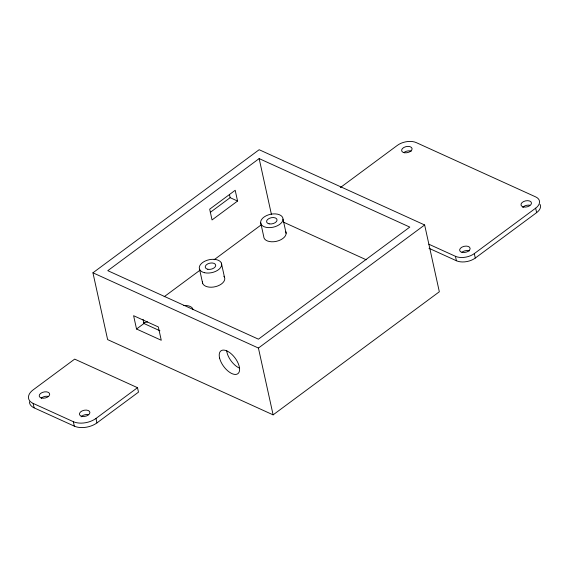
<?xml version="1.0" encoding="UTF-8"?>
<svg xmlns="http://www.w3.org/2000/svg" width="569" height="569" viewBox="0 0 569 569"><rect width="100%" height="100%" fill="white"/><g stroke="black" fill="none" stroke-linecap="round" stroke-linejoin="round"><path stroke-width="0.85" d="M92.939 272.8L259.158 149.718L424.645 224.968L439.332 291.769L273.113 414.858L107.626 339.608L92.939 272.8L258.426 348.05L273.113 414.858M259.151 158.595L107.79 270.673L258.433 339.174L409.794 227.095L259.151 158.595L271.406 214.335M210.295 212.365L230.139 197.671L237.558 201.049L212.045 219.94L209.677 209.186L235.196 190.288L237.558 201.049M164.164 296.741L199.861 270.303M214.136 259.734L261.256 224.84M136.532 329.01L161.262 340.255L158.338 326.955L133.601 315.703L136.532 329.01L143.957 323.505L159.917 330.767M340.362 187.578L397.432 145.323A13.549 7.845 -12.4 0 1 416.295 142.62L535.671 196.895A13.549 7.845 -12.4 0 1 535.657 208.176L536.638 212.628L475.286 258.056A13.549 7.845 -12.4 0 1 456.423 260.758L428.998 248.29M137.506 387.688L74.674 359.117L33.144 389.872A16.259 9.417 -12.4 0 0 33.13 403.4L73.344 421.686A16.259 9.417 -12.4 0 0 95.976 418.443L137.506 387.688L138.487 392.148L96.958 422.895A16.259 9.417 -12.4 0 1 74.319 426.138L34.112 407.859A16.259 9.417 -12.4 0 1 29.432 401.764M258.426 348.05L424.645 224.968M428.827 244.201L455.442 256.306A13.549 7.845 -12.4 0 0 474.304 253.603L535.657 208.176M283.248 222.038L366.223 259.77M474.304 253.603L475.286 258.056M455.442 256.306L456.423 260.758M283.021 219.15A11.38 6.593 -12.4 0 1 266.207 227.358A11.38 6.593 -12.4 0 1 266.221 215.758A11.38 6.593 -12.4 0 1 283.021 219.15L286.129 233.304M260.616 222.365L263.724 236.519A11.38 6.593 -12.4 0 0 276.385 241.341A11.38 6.593 -12.4 0 0 285.752 231.626M229.414 194.363L230.139 197.671M221.377 263.091L224.485 277.245M199.563 269.279L202.671 283.433M143.047 319.351L143.957 323.505M95.976 418.443L96.958 422.895M73.344 421.686L74.319 426.138M33.13 403.4L34.112 407.859M223.88 276.221A11.38 6.593 -12.4 0 1 215.658 286.62A11.38 6.593 -12.4 0 1 202.386 281.733M183.801 305.525A10.669 6.181 -12.4 0 1 193.083 309.451M147.527 321.862A12.803 7.418 -12.4 0 1 143.431 322.659M239.641 368.221A14.225 7.091 53.5 0 1 226.668 350.461M41.238 398.186A5.334 3.087 -12.4 0 1 48.593 396.508M81.104 416.835A5.334 3.087 -12.4 0 1 88.28 414.659M540.095 204.435A13.549 7.845 -12.4 0 1 536.638 212.628M403.805 152.634A5.334 3.087 -12.4 0 1 411.202 151.169M461.921 252.266A5.334 3.087 -12.4 0 1 469.333 250.915M522.669 207.429A5.334 3.087 -12.4 0 1 529.839 205.253M204.563 272.722A11.38 6.593 -12.4 0 0 221.668 264.784A11.38 6.593 -12.4 0 0 205.174 261.043A11.38 6.593 -12.4 0 0 204.563 272.722M219.598 358.121A14.225 7.091 53.5 0 0 236.74 374.26A14.225 7.091 53.5 0 0 231.889 354.409A14.225 7.091 53.5 0 0 219.598 358.121M207.849 269.279A5.334 3.087 -12.4 0 0 215.722 265.424A5.334 3.087 -12.4 0 0 207.834 263.845A5.334 3.087 -12.4 0 0 207.849 269.279M269.151 223.845A5.334 3.087 -12.4 0 0 277.067 220.032A5.334 3.087 -12.4 0 0 269.229 218.396A5.334 3.087 -12.4 0 0 269.151 223.845M41.302 397.973A5.334 3.087 -12.4 0 0 49.667 394.644A5.334 3.087 -12.4 0 0 42.398 392.418A5.334 3.087 -12.4 0 0 41.302 397.973M82.036 416.387A5.334 3.087 -12.4 0 0 89.916 412.546A5.334 3.087 -12.4 0 0 82.05 410.953A5.334 3.087 -12.4 0 0 82.036 416.387M404.651 152.769A5.334 3.087 -12.4 0 0 412.084 148.573A5.334 3.087 -12.4 0 0 403.834 147.478A5.334 3.087 -12.4 0 0 404.651 152.769M462.554 252.465A5.334 3.087 -12.4 0 0 470.122 248.361A5.334 3.087 -12.4 0 0 461.971 247.124A5.334 3.087 -12.4 0 0 462.554 252.465M523.601 206.981A5.334 3.087 -12.4 0 0 531.482 203.133A5.334 3.087 -12.4 0 0 523.608 201.547A5.334 3.087 -12.4 0 0 523.601 206.981"/></g></svg>
